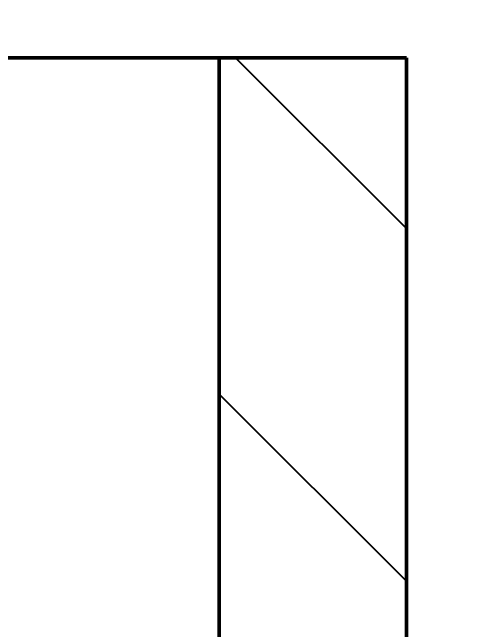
# Model space of a CAD drawing. Header units: millimetres. Extents: x 0 to 594, y 0 to 420.
# Drawn here: x 116.845 to 120.529, y 49.321 to 54.268 of the extents above; entities that cross this region are included whole.
import ezdxf

# ---------------------------------------------------------------- set-up
doc = ezdxf.new("R2010")
doc.units = ezdxf.units.MM
for name, color, linetype, lineweight in [('01-VISIBLE', 7, 'CONTINUOUS', 50), ('04-COTA', 3, 'CONTINUOUS', 25), ('05-RAYADO', 8, 'CONTINUOUS', 25), ('08-FINA', 5, 'CONTINUOUS', 25)]:
    doc.layers.add(name, color=color, linetype=linetype, lineweight=lineweight)
doc.styles.add('ISO3098', font='isocpeur.ttf')
doc.dimstyles.new('FLAMA-ISO', dxfattribs={"dimtxt": 3.5, "dimasz": 3, "dimexe": 2, "dimexo": 1, "dimgap": 1, "dimtad": 1, "dimdec": 1, "dimtxsty": 'ISO3098', "dimcen": 2.5, "dimclrd": 3, "dimclre": 3, "dimclrt": 3, "dimazin": 3, "dimtfac": 1, "dimtmove": 0, "dimatfit": 3, "dimlwd": 25, "dimlwe": 25})

msp = doc.modelspace()

# ---------------------------------------------------------------- hatches: boundary and pattern name
at = {"layer": '05-RAYADO'}
h = msp.add_hatch(dxfattribs=at)
h.set_pattern_fill('ANSI31', scale=0.62992, angle=90)
h.paths.add_polyline_path([(118.5, 53.9047), (120, 53.9047), (120, 34.6547), (50, 34.6547), (50, 53.9047), (51.5, 53.9047), (51.5, 36.6547), (118.5, 36.6547)])

# ---------------------------------------------------------------- linework, layer by layer
at = {"layer": '01-VISIBLE'}
for p, q in [((120, 53.9047), (118.5, 53.9047)), ((118.5, 36.6547), (118.5, 53.9047)), ((120, 53.9047), (120, 34.6547))]:
    msp.add_line(p, q, dxfattribs=at)
msp.add_lwpolyline([(118.5, 53.9047), (118.3465, 53.9047), (118.193, 53.9047), (118.0395, 53.9047), (117.8861, 53.9047), (117.7326, 53.9047), (117.5791, 53.9047), (117.4256, 53.9047), (117.2721, 53.9047), (117.1186, 53.9047), (116.9651, 53.9047), (116.8116, 53.9047)], dxfattribs=at)
at = {"layer": '08-FINA'}
msp.add_circle((111.25, 50.9047), 19.25, dxfattribs=at)

# ---------------------------------------------------------------- dimensions: what is measured, and where the dimension line sits
at = {"layer": '04-COTA'}
msp.add_linear_dim(base=(142, 34.6547), p1=(120, 34.6547), p2=(93, 379.3453), angle=90, dimstyle='FLAMA-ISO', override={"dimlfac": 2}, dxfattribs=at).render()

doc.saveas('drawing.dxf')
